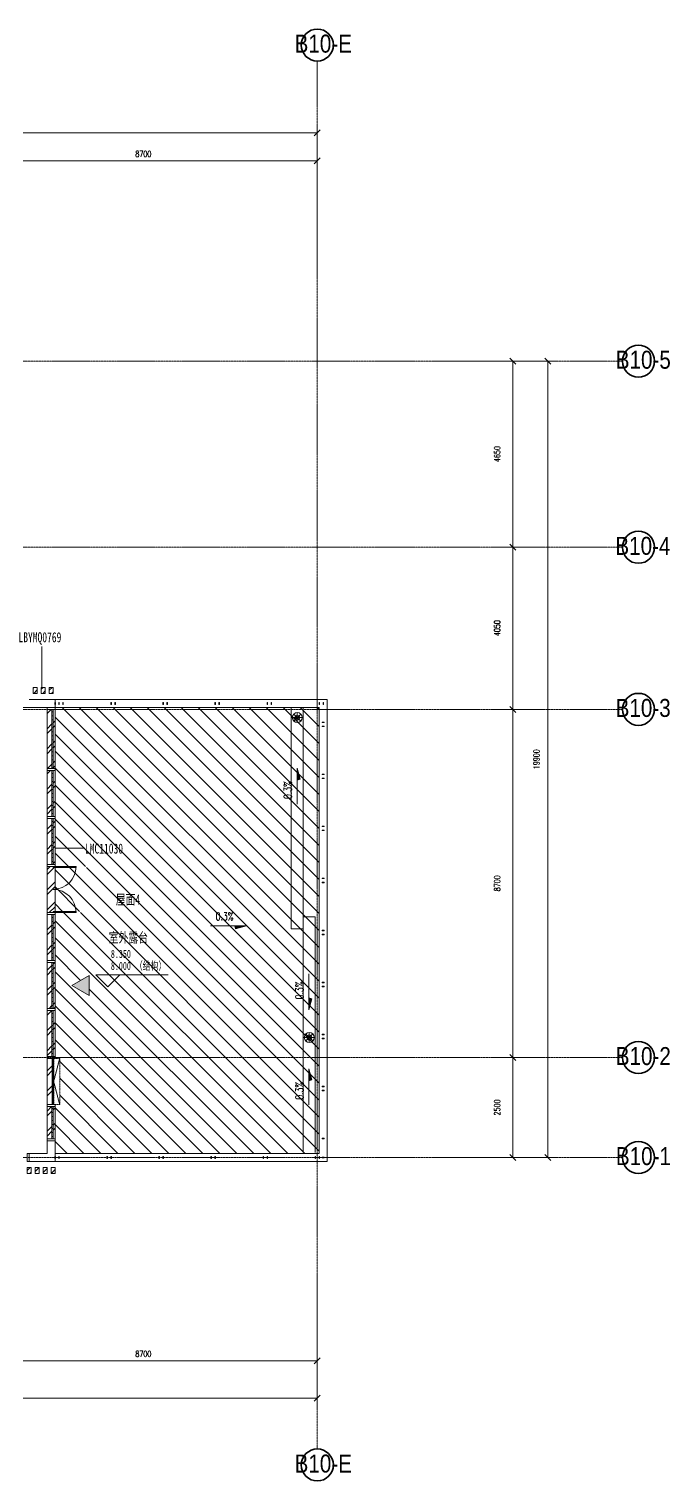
# Model space of a CAD drawing. Header units: millimetres. Extents: x 168964 to 234689, y -27981 to 8299.
# Drawn here: x 218681 to 234689, y -27981 to 8299 of the extents above; entities that cross this region are included whole.
import ezdxf

# ---------------------------------------------------------------- set-up
doc = ezdxf.new("R2010")
doc.units = ezdxf.units.MM
doc.linetypes.add('TJ Dash', pattern=[1.6, 1, -0.6])
doc.linetypes.add('轴网线', pattern=[22.24, 12.7, -3.18, 3.18, -3.18])
for name, color, linetype, lineweight in [('A-____-____-DIMS', 7, 'Continuous', 5), ('A-____-____-DIMS-100', 7, 'Continuous', 5), ('A-____-NOTE-TEXT', 7, 'Continuous', 5), ('A-DETL-____-OTLN', 7, 'Continuous', 5), ('A-DETL-GENF-OTLN', 7, 'Continuous', 5), ('A-FLOR-HRAL-OTLN', 7, 'Continuous', 5), ('A-GENM-____-OTLN', 7, 'Continuous', 5), ('A-GLAZ-CURT-MCUT', 7, 'Continuous', 5), ('A-GLAZ-CURT-OTLN', 7, 'Continuous', 5), ('A-GLAZ-CWMG-MCUT', 7, 'Continuous', 13), ('A-GLAZ-CWMG-OTLN', 7, 'Continuous', 5), ('A-WALL-____-IDEN', 7, 'Continuous', 5), ('A-WALL-____-MCUT', 7, 'Continuous', 13), ('A-WALL-____-OTLN', 7, 'Continuous', 13), ('G-____-____-DIMS', 7, 'Continuous', 5), ('G-____-____-TEXT', 7, 'Continuous', 5), ('Q-SPCQ-____-OTLN', 7, 'Continuous', 5), ('S-GRID-____-IDEN', 7, 'Continuous', 5), ('S-GRID-____-OTLN', 7, 'Continuous', 5)]:
    doc.layers.add(name, color=color, linetype=linetype, lineweight=lineweight)
for name, color, linetype, lineweight, true_color in [('A-DOOR-____-OTLN', 5, 'Continuous', 13, 0x0000ff), ('A-FLOR-____-OTLN', 7, 'Continuous', 13, 0x007f00), ('A-FLOR-____-PATT', 7, 'Continuous', 13, 0x007f00), ('A-GLAZ-____-OTLN', 7, 'Continuous', 13, 0x00007f)]:
    doc.layers.add(name, color=color, linetype=linetype, lineweight=lineweight, true_color=true_color)
doc.styles.add('RomanD', font='romand__.ttf', dxfattribs={"width": 0.7, "height": 150})
doc.styles.add('RomanD_2', font='romand__.ttf', dxfattribs={"width": 0.7, "height": 200})
doc.styles.add('TJ_FangSong_Narrow_3', font='', dxfattribs={"height": 450})
doc.styles.add('仿宋_2', font='', dxfattribs={"width": 0.7, "height": 250})
doc.styles.add('仿宋_4', font='', dxfattribs={"width": 0.7, "height": 200})
doc.styles.get('TJ_FangSong_Narrow_3').set_extended_font_data('TJ_FangSong_Narrow')
doc.styles.get('仿宋_2').set_extended_font_data('FangSong')
doc.styles.get('仿宋_4').set_extended_font_data('FangSong')
doc.dimstyles.new('对角线_-_1_5mm_RomanD_1_20', dxfattribs={"dimscale": 304.8, "dimtxt": 150.53621, "dimasz": 0.492126, "dimexe": 0.656168, "dimexo": 0.0625, "dimgap": 0.164042, "dimtad": 1, "dimdec": 0, "dimzin": 0, "dimdsep": 46, "dimtxsty": 'RomanD', "dimblk1": 'OBLIQUE', "dimblk2": 'OBLIQUE', "dimsah": 1, "dimcen": 0.09, "dimazin": 0, "dimtfac": 1, "dimtdec": 4, "dimtix": 1, "dimtmove": 2, "dimatfit": 3, "dimfxl": 1.64042, "dimfxlon": 1, "dimtvp": 1, "dimtolj": 1, "dimtzin": 0, "dimarcsym": 2})
doc.dimstyles.new('对角线_-_1_5mm_RomanD_1_20_1', dxfattribs={"dimscale": 304.8, "dimtxt": 150.53621, "dimasz": 0.492126, "dimexe": 0.656168, "dimexo": 0.0625, "dimgap": 0.164042, "dimtad": 1, "dimdec": 0, "dimzin": 0, "dimdsep": 46, "dimtxsty": 'RomanD', "dimblk1": 'OBLIQUE', "dimblk2": 'OBLIQUE', "dimsah": 1, "dimcen": 0.09, "dimazin": 0, "dimtfac": 1, "dimtdec": 4, "dimtix": 1, "dimtmove": 0, "dimatfit": 3, "dimfxl": 1.64042, "dimfxlon": 1, "dimtvp": 1, "dimtolj": 1, "dimtzin": 0, "dimarcsym": 2})
pattern_1 = [(45, (0, 0), (-251.4472, 251.4472), []), (45, (0, 381), (-251.4472, 251.4472), [])]

# ---------------------------------------------------------------- blocks, each defined once
blk = doc.blocks.new('矩形竖梃 - 100_100mm 木色铝方通-2754005-ELV_3F')
at = {"layer": 'A-GLAZ-CWMG-OTLN', "true_color": 0x515151}
h = blk.add_hatch(dxfattribs=at)
h.set_pattern_fill('FP_21', color=251, style=0, pattern_type=2)
h.set_pattern_definition([(135, (184800.01, 20300), (-70.71068, -70.71068), [])])
h.paths.add_polyline_path([(-50, 0), (-50, 150), (50, 150), (50, 0)], flags=0)
at = {"layer": 'A-GLAZ-CWMG-MCUT', "color": 251, "lineweight": 5, "true_color": 0x515151}
for p, q in [((-50, 150), (50, 150)), ((-50, 0), (-50, 150)), ((50, 0), (-50, 0)), ((50, 150), (50, 0))]:
    blk.add_line(p, q, dxfattribs=at)
blk = doc.blocks.new('矩形竖梃 - 100_100mm 木色铝方通-V18-ELV_3F')
at = {"layer": 'A-GLAZ-CWMG-OTLN', "true_color": 0x515151}
h = blk.add_hatch(dxfattribs=at)
h.set_pattern_fill('FP_22', color=251, style=0, pattern_type=2)
h.set_pattern_definition([(135, (184600.01, 20300), (-70.71068, -70.71068), [])])
h.paths.add_polyline_path([(-50, 0), (-50, 150), (50, 150), (50, 0)], flags=0)
at = {"layer": 'A-GLAZ-CWMG-MCUT', "color": 251, "lineweight": 5, "true_color": 0x515151}
for p, q in [((-50, 150), (50, 150)), ((-50, 0), (-50, 150)), ((50, 0), (-50, 0)), ((50, 150), (50, 0))]:
    blk.add_line(p, q, dxfattribs=at)
blk = doc.blocks.new('矩形竖梃 - 100_100mm 木色铝方通-V19-ELV_3F')
at = {"layer": 'A-GLAZ-CWMG-OTLN', "true_color": 0x515151}
h = blk.add_hatch(dxfattribs=at)
h.set_pattern_fill('FP_23', color=251, style=0, pattern_type=2)
h.set_pattern_definition([(135, (184400.01, 20300), (-70.71068, -70.71068), [])])
h.paths.add_polyline_path([(-50, 0), (-50, 150), (50, 150), (50, 0)], flags=0)
at = {"layer": 'A-GLAZ-CWMG-MCUT', "color": 251, "lineweight": 5, "true_color": 0x515151}
for p, q in [((-50, 150), (50, 150)), ((-50, 0), (-50, 150)), ((50, 0), (-50, 0)), ((50, 150), (50, 0))]:
    blk.add_line(p, q, dxfattribs=at)
blk = doc.blocks.new('矩形竖梃 - 100_100mm 木色铝方通-V20-ELV_3F')
at = {"layer": 'A-GLAZ-CWMG-OTLN', "true_color": 0x515151}
h = blk.add_hatch(dxfattribs=at)
h.set_pattern_fill('FP_24', color=251, style=0, pattern_type=2)
h.set_pattern_definition([(135, (184200.01, 20300), (-70.71068, -70.71068), [])])
h.paths.add_polyline_path([(-50, 0), (-50, 150), (50, 150), (50, 0)], flags=0)
at = {"layer": 'A-GLAZ-CWMG-MCUT', "color": 251, "lineweight": 5, "true_color": 0x515151}
for p, q in [((-50, 150), (50, 150)), ((-50, 0), (-50, 150)), ((50, 0), (-50, 0)), ((50, 150), (50, 0))]:
    blk.add_line(p, q, dxfattribs=at)
blk = doc.blocks.new('矩形竖梃 - 100_100mm 木色铝方通-1971209-ELV_3F')
at = {"layer": 'A-GLAZ-CWMG-OTLN', "true_color": 0x515151}
h = blk.add_hatch(dxfattribs=at)
h.set_pattern_fill('FP_120', color=251, style=0, pattern_type=2)
h.set_pattern_definition([(315, (-184350.01, -8150.02), (70.71068, 70.71068), [])])
h.paths.add_polyline_path([(50, 150), (50, 0), (-50, 0), (-50, 150)], flags=0)
at = {"layer": 'A-GLAZ-CWMG-MCUT', "color": 251, "lineweight": 5, "true_color": 0x515151}
for p, q in [((-50, 150), (50, 150)), ((-50, 0), (-50, 150)), ((50, 0), (-50, 0)), ((50, 150), (50, 0))]:
    blk.add_line(p, q, dxfattribs=at)
blk = doc.blocks.new('矩形竖梃 - 100_100mm 木色铝方通-V116-ELV_3F')
at = {"layer": 'A-GLAZ-CWMG-OTLN', "true_color": 0x515151}
h = blk.add_hatch(dxfattribs=at)
h.set_pattern_fill('FP_121', color=251, style=0, pattern_type=2)
h.set_pattern_definition([(315, (-184550.01, -8150.02), (70.71068, 70.71068), [])])
h.paths.add_polyline_path([(50, 150), (50, 0), (-50, 0), (-50, 150)], flags=0)
at = {"layer": 'A-GLAZ-CWMG-MCUT', "color": 251, "lineweight": 5, "true_color": 0x515151}
for p, q in [((-50, 150), (50, 150)), ((-50, 0), (-50, 150)), ((50, 0), (-50, 0)), ((50, 150), (50, 0))]:
    blk.add_line(p, q, dxfattribs=at)
blk = doc.blocks.new('矩形竖梃 - 100_100mm 木色铝方通-V117-ELV_3F')
at = {"layer": 'A-GLAZ-CWMG-OTLN', "true_color": 0x515151}
h = blk.add_hatch(dxfattribs=at)
h.set_pattern_fill('FP_122', color=251, style=0, pattern_type=2)
h.set_pattern_definition([(315, (-184750.01, -8150.02), (70.71068, 70.71068), [])])
h.paths.add_polyline_path([(50, 150), (50, 0), (-50, 0), (-50, 150)], flags=0)
at = {"layer": 'A-GLAZ-CWMG-MCUT', "color": 251, "lineweight": 5, "true_color": 0x515151}
for p, q in [((-50, 150), (50, 150)), ((-50, 0), (-50, 150)), ((50, 0), (-50, 0)), ((50, 150), (50, 0))]:
    blk.add_line(p, q, dxfattribs=at)
blk = doc.blocks.new('系统嵌板 - TJ玻璃_30-2018007-ELV_3F')
at = {"layer": 'A-GLAZ-CURT-OTLN', "true_color": 0x515151}
h = blk.add_hatch(dxfattribs=at)
h.set_pattern_fill('FP_128', color=251, style=0, pattern_type=2)
h.set_pattern_definition([(90, (-9437.5, -184850.01), (-100, 6e-15), [])])
h.paths.add_polyline_path([(737, -50), (-737, -50), (-737, -80), (737, -80)], flags=0)
at = {"layer": 'A-GLAZ-CURT-MCUT', "color": 251, "true_color": 0x515151}
for p, q in [((737, -50), (-737, -50)), ((-737, -50), (-737, -80)), ((-737, -80), (737, -80)), ((737, -80), (737, -50))]:
    blk.add_line(p, q, dxfattribs=at)
blk = doc.blocks.new('系统嵌板 - TJ玻璃_30-V128-ELV_3F')
at = {"layer": 'A-GLAZ-CURT-OTLN', "true_color": 0x515151}
h = blk.add_hatch(dxfattribs=at)
h.set_pattern_fill('FP_129', color=251, style=0, pattern_type=2)
h.set_pattern_definition([(90, (-10800, -184850.01), (-100, 6e-15), [])])
h.paths.add_polyline_path([(575, -50), (-575, -50), (-575, -80), (575, -80)], flags=0)
at = {"layer": 'A-GLAZ-CURT-MCUT', "color": 251, "true_color": 0x515151}
for p, q in [((575, -50), (-575, -50)), ((-575, -50), (-575, -80)), ((-575, -80), (575, -80)), ((575, -80), (575, -50))]:
    blk.add_line(p, q, dxfattribs=at)
blk = doc.blocks.new('系统嵌板 - TJ玻璃_30-V129-ELV_3F')
at = {"layer": 'A-GLAZ-CURT-OTLN', "true_color": 0x515151}
h = blk.add_hatch(dxfattribs=at)
h.set_pattern_fill('FP_130', color=251, style=0, pattern_type=2)
h.set_pattern_definition([(90, (-12000, -184850.01), (-100, 6e-15), [])])
h.paths.add_polyline_path([(575, -50), (-575, -50), (-575, -80), (575, -80)], flags=0)
at = {"layer": 'A-GLAZ-CURT-MCUT', "color": 251, "true_color": 0x515151}
for p, q in [((575, -50), (-575, -50)), ((-575, -50), (-575, -80)), ((-575, -80), (575, -80)), ((575, -80), (575, -50))]:
    blk.add_line(p, q, dxfattribs=at)
blk = doc.blocks.new('门嵌板_平开有框双扇 - 无横档-2126481-ELV_3F')
at = {"layer": 'A-DOOR-____-OTLN', "color": 251, "lineweight": 5, "true_color": 0x515151}
for p, q in [((-550, 525), (-575, 525)), ((-575, 525), (-575, -50)), ((-550, -50), (-550, 525)), ((550, -50), (550, 525)), ((550, 525), (575, 525)), ((575, 525), (575, -50)), ((-575, -50), (-550, -50)), ((575, -50), (550, -50))]:
    blk.add_line(p, q, dxfattribs=at)
for centre, start, end in [((-575, -50), 0, 89.9995), ((575, -50), 90.0005, 180)]:
    blk.add_arc(centre, 575, start, end, dxfattribs=at)
blk = doc.blocks.new('系统嵌板 - TJ玻璃_30-V130-ELV_3F')
at = {"layer": 'A-GLAZ-CURT-OTLN', "true_color": 0x515151}
h = blk.add_hatch(dxfattribs=at)
h.set_pattern_fill('FP_131', color=251, style=0, pattern_type=2)
h.set_pattern_definition([(90, (-14400, -184850.01), (-100, 6e-15), [])])
h.paths.add_polyline_path([(575, -50), (-575, -50), (-575, -80), (575, -80)], flags=0)
at = {"layer": 'A-GLAZ-CURT-MCUT', "color": 251, "true_color": 0x515151}
for p, q in [((575, -50), (-575, -50)), ((-575, -50), (-575, -80)), ((-575, -80), (575, -80)), ((575, -80), (575, -50))]:
    blk.add_line(p, q, dxfattribs=at)
blk = doc.blocks.new('系统嵌板 - TJ玻璃_30-V131-ELV_3F')
at = {"layer": 'A-GLAZ-CURT-OTLN', "true_color": 0x515151}
h = blk.add_hatch(dxfattribs=at)
h.set_pattern_fill('FP_132', color=251, style=0, pattern_type=2)
h.set_pattern_definition([(90, (-15600, -184850.01), (-100, 6e-15), [])])
h.paths.add_polyline_path([(575, -50), (-575, -50), (-575, -80), (575, -80)], flags=0)
at = {"layer": 'A-GLAZ-CURT-MCUT', "color": 251, "true_color": 0x515151}
for p, q in [((575, -50), (-575, -50)), ((-575, -50), (-575, -80)), ((-575, -80), (575, -80)), ((575, -80), (575, -50))]:
    blk.add_line(p, q, dxfattribs=at)
blk = doc.blocks.new('系统嵌板 - TJ玻璃_30-V132-ELV_3F')
at = {"layer": 'A-GLAZ-CURT-OTLN', "true_color": 0x515151}
h = blk.add_hatch(dxfattribs=at)
h.set_pattern_fill('FP_133', color=251, style=0, pattern_type=2)
h.set_pattern_definition([(90, (-16800, -184850.01), (-100, 6e-15), [])])
h.paths.add_polyline_path([(575, -50), (-575, -50), (-575, -80), (575, -80)], flags=0)
at = {"layer": 'A-GLAZ-CURT-MCUT', "color": 251, "true_color": 0x515151}
for p, q in [((575, -50), (-575, -50)), ((-575, -50), (-575, -80)), ((-575, -80), (575, -80)), ((575, -80), (575, -50))]:
    blk.add_line(p, q, dxfattribs=at)
blk = doc.blocks.new('系统嵌板 - TJ玻璃_30-2655976-ELV_3F')
at = {"layer": 'A-GLAZ-CURT-OTLN', "true_color": 0x515151}
h = blk.add_hatch(dxfattribs=at)
h.set_pattern_fill('FP_134', color=251, style=0, pattern_type=2)
h.set_pattern_definition([(90, (-19027.5, -184850.01), (-100, 6e-15), [])])
h.paths.add_polyline_path([(402, -50), (-402, -50), (-402, -80), (402, -80)], flags=0)
at = {"layer": 'A-GLAZ-CURT-MCUT', "color": 251, "true_color": 0x515151}
for p, q in [((402, -50), (-402, -50)), ((-402, -50), (-402, -80)), ((-402, -80), (402, -80)), ((402, -80), (402, -50))]:
    blk.add_line(p, q, dxfattribs=at)
blk = doc.blocks.new('矩形竖梃 - 50_200mm 长方形-2018004-ELV_3F')
at = {"layer": 'A-GLAZ-CWMG-OTLN', "true_color": 0x8b8b8b}
h = blk.add_hatch(dxfattribs=at)
h.set_pattern_fill('FP_127', color=252, style=0, pattern_type=2)
h.set_pattern_definition(pattern_1)
h.paths.add_polyline_path([(184770, -10175), (184770, -8700), (184650, -8700), (184650, -10175)], flags=0)
h.paths.add_polyline_path([(184850, -10175), (184850, -8700), (184800, -8700), (184800, -10175)], flags=0)
at = {"layer": 'A-GLAZ-CWMG-OTLN', "color": 251, "true_color": 0x515151}
for p, q in [((184650, -10175), (184650, -8700)), ((184850, -10175), (184850, -8700))]:
    blk.add_line(p, q, dxfattribs=at)
blk = doc.blocks.new('矩形竖梃 - 50_200mm 长方形-V133-ELV_3F')
at = {"layer": 'A-GLAZ-CWMG-OTLN', "true_color": 0x8b8b8b}
h = blk.add_hatch(dxfattribs=at)
h.set_pattern_fill('FP_127', color=252, style=0, pattern_type=2)
h.set_pattern_definition(pattern_1)
h.paths.add_polyline_path([(184770, -11375), (184770, -10225), (184650, -10225), (184650, -11375)], flags=0)
h.paths.add_polyline_path([(184850, -11375), (184850, -10225), (184800, -10225), (184800, -11375)], flags=0)
at = {"layer": 'A-GLAZ-CWMG-OTLN', "color": 251, "true_color": 0x515151}
for p, q in [((184650, -11375), (184650, -10225)), ((184850, -11375), (184850, -10225))]:
    blk.add_line(p, q, dxfattribs=at)
blk = doc.blocks.new('矩形竖梃 - 50_200mm 长方形-V134-ELV_3F')
at = {"layer": 'A-GLAZ-CWMG-OTLN', "true_color": 0x8b8b8b}
h = blk.add_hatch(dxfattribs=at)
h.set_pattern_fill('FP_127', color=252, style=0, pattern_type=2)
h.set_pattern_definition(pattern_1)
h.paths.add_polyline_path([(184650, -12575), (184770, -12575), (184770, -11425), (184650, -11425)], flags=0)
h.paths.add_polyline_path([(184850, -12575), (184850, -11425), (184800, -11425), (184800, -12575)], flags=0)
at = {"layer": 'A-GLAZ-CWMG-OTLN', "color": 251, "true_color": 0x515151}
for p, q in [((184650, -12575), (184650, -11425)), ((184850, -12575), (184850, -11425))]:
    blk.add_line(p, q, dxfattribs=at)
blk = doc.blocks.new('矩形竖梃 - 50_200mm 长方形-V135-ELV_3F')
at = {"layer": 'A-GLAZ-CWMG-OTLN', "true_color": 0x8b8b8b}
h = blk.add_hatch(dxfattribs=at)
h.set_pattern_fill('FP_127', color=252, style=0, pattern_type=2)
h.set_pattern_definition(pattern_1)
h.paths.add_polyline_path([(184800, -13775), (184800, -13750), (184850, -13750), (184850, -12650), (184800, -12650), (184800, -12625), (184650, -12625), (184650, -13775)], flags=0)
at = {"layer": 'A-GLAZ-CWMG-OTLN', "color": 251, "true_color": 0x515151}
for p, q in [((184650, -13775), (184650, -12625)), ((184850, -13750), (184850, -12650))]:
    blk.add_line(p, q, dxfattribs=at)
blk = doc.blocks.new('矩形竖梃 - 50_200mm 长方形-V136-ELV_3F')
at = {"layer": 'A-GLAZ-CWMG-OTLN', "true_color": 0x8b8b8b}
h = blk.add_hatch(dxfattribs=at)
h.set_pattern_fill('FP_135', color=252, style=0, pattern_type=2)
h.set_pattern_definition(pattern_1)
h.paths.add_polyline_path([(184850, -14975), (184850, -13825), (184800, -13825), (184800, -14975)], flags=0)
h.paths.add_polyline_path([(184770, -14975), (184770, -13825), (184650, -13825), (184650, -14975)], flags=0)
at = {"layer": 'A-GLAZ-CWMG-OTLN', "color": 251, "true_color": 0x515151}
for p, q in [((184650, -14975), (184650, -13825)), ((184850, -14975), (184850, -13825))]:
    blk.add_line(p, q, dxfattribs=at)
blk = doc.blocks.new('矩形竖梃 - 50_200mm 长方形-V137-ELV_3F')
at = {"layer": 'A-GLAZ-CWMG-OTLN', "true_color": 0x8b8b8b}
h = blk.add_hatch(dxfattribs=at)
h.set_pattern_fill('FP_127', color=252, style=0, pattern_type=2)
h.set_pattern_definition(pattern_1)
h.paths.add_polyline_path([(184770, -16175), (184770, -15025), (184650, -15025), (184650, -16175)], flags=0)
h.paths.add_polyline_path([(184850, -16175), (184850, -15025), (184800, -15025), (184800, -16175)], flags=0)
at = {"layer": 'A-GLAZ-CWMG-OTLN', "color": 251, "true_color": 0x515151}
for p, q in [((184650, -16175), (184650, -15025)), ((184850, -16175), (184850, -15025))]:
    blk.add_line(p, q, dxfattribs=at)
blk = doc.blocks.new('矩形竖梃 - 50_200mm 长方形-V138-ELV_3F')
at = {"layer": 'A-GLAZ-CWMG-OTLN', "true_color": 0x8b8b8b}
h = blk.add_hatch(dxfattribs=at)
h.set_pattern_fill('FP_127', color=252, style=0, pattern_type=2)
h.set_pattern_definition(pattern_1)
h.paths.add_polyline_path([(184650, -17375), (184770, -17375), (184770, -16225), (184650, -16225)], flags=0)
h.paths.add_polyline_path([(184850, -17375), (184850, -16225), (184800, -16225), (184800, -17375)], flags=0)
at = {"layer": 'A-GLAZ-CWMG-OTLN', "color": 251, "true_color": 0x515151}
for p, q in [((184650, -17375), (184650, -16225)), ((184850, -17375), (184850, -16225))]:
    blk.add_line(p, q, dxfattribs=at)
blk = doc.blocks.new('矩形竖梃 - 50_200mm 长方形-2655974-ELV_3F')
at = {"layer": 'A-GLAZ-CWMG-OTLN', "true_color": 0x8b8b8b}
h = blk.add_hatch(dxfattribs=at)
h.set_pattern_fill('FP_127', color=252, style=0, pattern_type=2)
h.set_pattern_definition(pattern_1)
h.paths.add_polyline_path([(184650, -19430), (184770, -19430), (184770, -18625), (184650, -18625)], flags=0)
h.paths.add_polyline_path([(184850, -19430), (184850, -18625), (184800, -18625), (184800, -19430)], flags=0)
at = {"layer": 'A-GLAZ-CWMG-OTLN', "color": 251, "true_color": 0x515151}
for p, q in [((184650, -19430), (184650, -18625)), ((184850, -19430), (184850, -18625))]:
    blk.add_line(p, q, dxfattribs=at)
blk = doc.blocks.new('矩形竖梃 - 50_200mm 长方形-V139-ELV_3F')
at = {"layer": 'A-GLAZ-CWMG-MCUT', "color": 251, "lineweight": 5, "true_color": 0x515151}
for p, q in [((0, 200), (-50, 200)), ((-50, 200), (-50, 0)), ((-50, 0), (0, 0)), ((0, 0), (0, 200))]:
    blk.add_line(p, q, dxfattribs=at)
blk = doc.blocks.new('栏杆扶手 - 50 x 12mm-V141-ELV_3F')
at = {"layer": 'A-FLOR-HRAL-OTLN', "color": 251, "true_color": 0x515151}
for p, q in [((-25, -6), (-25, 6)), ((-25, 6), (25, 6)), ((25, 6), (25, -6)), ((-25, -6), (25, -6))]:
    blk.add_line(p, q, dxfattribs=at)
blk = doc.blocks.new('栏杆扶手 - 栏杆扶手-1310763-ELV_3F')
for p, rotation in [((184852, -8550), 90), ((184950, -8550), 90), ((185050, -8550), 90), ((186250, -8550), 90), ((186350, -8550), 90), ((187550, -8550), 90), ((187650, -8550), 90), ((188850, -8550), 90), ((188950, -8550), 90), ((190150, -8550), 90), ((190250, -8550), 90), ((191450, -8550), 90), ((191550, -8550), 90), ((184852, -19900), 269.9999999999998), ((184950, -19900), 269.9999999999998), ((186150, -19900), 269.9999999999998), ((186250, -19900), 269.9999999999998), ((187450, -19900), 269.9999999999998), ((187550, -19900), 269.9999999999998), ((188750, -19900), 269.9999999999998), ((188850, -19900), 269.9999999999998), ((190050, -19900), 269.9999999999998), ((190150, -19900), 269.9999999999998), ((191350, -19900), 269.9999999999998), ((191450, -19900), 269.9999999999998)]:
    blk.add_blockref('栏杆扶手 - 50 x 12mm-V141-ELV_3F', p, dxfattribs=dict(rotation=rotation))
for p in [(191550, -9025), (191550, -9125), (191550, -10325), (191550, -10425), (191550, -11625), (191550, -11725), (191550, -12925), (191550, -13025), (191550, -14225), (191550, -14325), (191550, -15525), (191550, -15625), (191550, -16825), (191550, -16925), (191550, -18125), (191550, -18225), (191550, -19425), (191550, -19900)]:
    blk.add_blockref('栏杆扶手 - 50 x 12mm-V141-ELV_3F', p)
blk = doc.blocks.new('矩形竖梃 - 50_200mm 长方形-2182457-ELV_3F')
at = {"layer": 'A-GLAZ-CWMG-MCUT', "color": 251, "lineweight": 5, "true_color": 0x515151}
for p, q in [((0, 200), (-50, 200)), ((-50, 200), (-50, 0)), ((-50, 0), (0, 0)), ((0, 0), (0, 200))]:
    blk.add_line(p, q, dxfattribs=at)
blk = doc.blocks.new('雨水斗 2d - 地漏 R100-669040-ELV_3F')
at = {"layer": 'Q-SPCQ-____-OTLN', "color": 251, "true_color": 0x515151}
for p, q in [((-125, 0), (-60, 0)), ((-42, 42), (-88, 88)), ((125, 0), (-60, 0)), ((88, 88), (-42, -42)), ((-42, 42), (88, -88)), ((0, 60), (0, 125)), ((0, 60), (0, -125)), ((-88, -88), (-42, -42))]:
    blk.add_line(p, q, dxfattribs=at)
for radius in [125, 60]:
    blk.add_circle((0, 0), radius, dxfattribs=at)
blk = doc.blocks.new('窗嵌板_50-70系列上悬铝窗-zx - 50 系列-2680890-ELV_3F')
at = {"layer": 'A-GLAZ-____-OTLN', "color": 251, "linetype": 'TJ Dash', "lineweight": 5, "true_color": 0x515151}
for p, q in [((575, 115), (-575, 115)), ((-575, 115), (-575, -35)), ((-575, 115), (0, -35)), ((0, -35), (575, 115)), ((575, -35), (575, 115)), ((-575, -35), (575, -35))]:
    blk.add_line(p, q, dxfattribs=at)
at = {"layer": 'A-GLAZ-____-OTLN', "color": 251, "lineweight": 5, "true_color": 0x515151}
for p, q in [((-575, -72), (-575, -47)), ((-575, -47), (575, -47)), ((575, -72), (-575, -72)), ((575, -47), (575, -72))]:
    blk.add_line(p, q, dxfattribs=at)
blk = doc.blocks.new('矩形竖梃 - 50_200mm 长方形-1368803-ELV_3F')
at = {"layer": 'A-GLAZ-CWMG-MCUT', "color": 251, "lineweight": 5, "true_color": 0x515151}
for p, q in [((-50, 200), (0, 200)), ((-50, 0), (-50, 200)), ((0, 0), (-50, 0)), ((0, 200), (0, 0))]:
    blk.add_line(p, q, dxfattribs=at)
blk = doc.blocks.new('矩形竖梃 - 50_200mm 长方形-V187-ELV_3F')
at = {"layer": 'A-GLAZ-CWMG-OTLN', "true_color": 0x8b8b8b}
h = blk.add_hatch(dxfattribs=at)
h.set_pattern_fill('FP_127', color=252, style=0, pattern_type=2)
h.set_pattern_definition(pattern_1)
h.paths.add_polyline_path([(184778, -18575), (184778, -17425), (184650, -17425), (184650, -18575)], flags=0)
h.paths.add_polyline_path([(184815, -18575), (184815, -17425), (184803, -17425), (184803, -18575)], flags=0)
at = {"layer": 'A-GLAZ-CWMG-OTLN', "color": 251, "true_color": 0x515151}
blk.add_line((184650, -18575), (184650, -17425), dxfattribs=at)
blk = doc.blocks.new('矩形竖梃 - 50_200mm 长方形-V188-ELV_3F')
at = {"layer": 'A-GLAZ-CWMG-MCUT', "color": 251, "lineweight": 5, "true_color": 0x515151}
for p, q in [((-25, 200), (25, 200)), ((-25, 0), (-25, 200)), ((25, 0), (-25, 0)), ((25, 200), (25, 0))]:
    blk.add_line(p, q, dxfattribs=at)
blk = doc.blocks.new('矩形竖梃 - 50_200mm 长方形-1366905-ELV_3F')
at = {"layer": 'A-GLAZ-CWMG-MCUT', "color": 251, "lineweight": 5, "true_color": 0x515151}
for p, q in [((-25, 200), (25, 200)), ((-25, 0), (-25, 200)), ((25, 0), (-25, 0)), ((25, 200), (25, 50))]:
    blk.add_line(p, q, dxfattribs=at)
blk = doc.blocks.new('矩形竖梃 - 50_200mm 长方形-V145-ELV_3F')
at = {"layer": 'A-GLAZ-CWMG-MCUT', "color": 251, "lineweight": 5, "true_color": 0x515151}
for p, q in [((-25, 200), (25, 200)), ((-25, 50), (-25, 200)), ((25, 0), (-25, 0)), ((25, 200), (25, 0))]:
    blk.add_line(p, q, dxfattribs=at)
blk = doc.blocks.new('矩形竖梃 - 50_200mm 长方形-1366838-ELV_3F')
at = {"layer": 'A-GLAZ-CWMG-MCUT', "color": 251, "lineweight": 5, "true_color": 0x515151}
for p, q in [((-25, 200), (25, 200)), ((-25, 0), (-25, 200)), ((25, 0), (-25, 0)), ((25, 200), (25, 72.5)), ((25, 47.5), (25, 35))]:
    blk.add_line(p, q, dxfattribs=at)
blk = doc.blocks.new('矩形竖梃 - 50_200mm 长方形-V144-ELV_3F')
at = {"layer": 'A-GLAZ-CWMG-MCUT', "color": 251, "lineweight": 5, "true_color": 0x515151}
for p, q in [((-25, 200), (25, 200)), ((-25, 72.5), (-25, 200)), ((-25, 35), (-25, 47.5)), ((25, 0), (-25, 0)), ((25, 200), (25, 0))]:
    blk.add_line(p, q, dxfattribs=at)
blk = doc.blocks.new('标记_消防救援窗_平立面联动 - 标记_消防救援窗_平立面联动-V217-ELV_3F')
at = {"layer": 'A-GENM-____-OTLN', "true_color": 0xff8888}
blk.add_hatch(color=11, dxfattribs=at).paths.add_polyline_path([(-250, -933), (250, -933), (0, -500)], flags=0)
at = {"layer": 'A-DETL-GENF-OTLN', "color": 251, "true_color": 0x515151}
for p, q in [((0, -500), (-250, -933)), ((250, -933), (0, -500)), ((-250, -933), (250, -933))]:
    blk.add_line(p, q, dxfattribs=at)
blk = doc.blocks.new('DIMBLOCK1-ELV_3F')
at = {"layer": 'A-____-____-DIMS-100', "color": 250, "true_color": 0x444444, "transparency": 16777216}
for p, q in [((195786, -17400), (196486, -17400)), ((196286, -17400), (195786, -17400)), ((196286, -19900), (196286, -17400)), ((195786, -19900), (196486, -19900)), ((196286, -19900), (195786, -19900))]:
    blk.add_line(p, q, dxfattribs=at)
at = {"layer": 'A-____-____-DIMS-100', "color": 250, "lineweight": 35, "true_color": 0x444444, "transparency": 16777216}
for p, q in [((196286, -17400), (196211, -17325)), ((196286, -17400), (196361, -17475)), ((196286, -19900), (196211, -19825)), ((196286, -19900), (196361, -19975))]:
    blk.add_line(p, q, dxfattribs=at)
at = {"layer": 'A-____-____-DIMS-100', "color": 0, "transparency": 16777216, "insert": (195817, -18847), "char_height": 150, "width": 472.45, "attachment_point": 1, "rotation": 90, "line_spacing_factor": 1.146391, "style": 'RomanD'}
blk.add_mtext('2500', dxfattribs=at)
blk = doc.blocks.new('_Oblique')
at = {"color": 0, "linetype": 'ByBlock', "lineweight": -2}
blk.add_line((-0.5, -0.5), (0.5, 0.5), dxfattribs=at)
blk = doc.blocks.new('DIMBLOCK2-ELV_3F')
at = {"layer": 'A-____-____-DIMS-100', "color": 250, "true_color": 0x444444, "transparency": 16777216}
for p, q in [((195786, -8700), (196486, -8700)), ((196286, -8700), (195786, -8700)), ((196286, -17400), (196286, -8700)), ((195786, -17400), (196486, -17400)), ((196286, -17400), (195786, -17400))]:
    blk.add_line(p, q, dxfattribs=at)
at = {"layer": 'A-____-____-DIMS-100', "color": 250, "lineweight": 35, "true_color": 0x444444, "transparency": 16777216}
for p, q in [((196286, -8700), (196211, -8625)), ((196286, -8700), (196361, -8775)), ((196286, -17400), (196211, -17325)), ((196286, -17400), (196361, -17475))]:
    blk.add_line(p, q, dxfattribs=at)
at = {"layer": 'A-____-____-DIMS-100', "color": 0, "transparency": 16777216, "insert": (195817, -13247), "char_height": 150, "width": 472.45, "attachment_point": 1, "rotation": 90, "line_spacing_factor": 1.146391, "style": 'RomanD'}
blk.add_mtext('8700', dxfattribs=at)
blk = doc.blocks.new('DIMBLOCK3-ELV_3F')
at = {"layer": 'A-____-____-DIMS-100', "color": 250, "true_color": 0x444444, "transparency": 16777216}
for p, q in [((195786, -4650), (196486, -4650)), ((196286, -4650), (195786, -4650)), ((196286, -8700), (196286, -4650)), ((195786, -8700), (196486, -8700)), ((196286, -8700), (195786, -8700))]:
    blk.add_line(p, q, dxfattribs=at)
at = {"layer": 'A-____-____-DIMS-100', "color": 250, "lineweight": 35, "true_color": 0x444444, "transparency": 16777216}
for p, q in [((196286, -4650), (196211, -4575)), ((196286, -4650), (196361, -4725)), ((196286, -8700), (196211, -8625)), ((196286, -8700), (196361, -8775))]:
    blk.add_line(p, q, dxfattribs=at)
at = {"layer": 'A-____-____-DIMS-100', "color": 0, "transparency": 16777216, "insert": (195817, -6872), "char_height": 150, "width": 472.45, "attachment_point": 1, "rotation": 90, "line_spacing_factor": 1.146391, "style": 'RomanD'}
blk.add_mtext('4050', dxfattribs=at)
blk = doc.blocks.new('DIMBLOCK4-ELV_3F')
at = {"layer": 'A-____-____-DIMS-100', "color": 250, "lineweight": 35, "true_color": 0x444444, "transparency": 16777216}
for p, q in [((196286, 0), (196211, 75)), ((196286, 0), (196361, -75)), ((196286, -4650), (196211, -4575)), ((196286, -4650), (196361, -4725))]:
    blk.add_line(p, q, dxfattribs=at)
at = {"layer": 'A-____-____-DIMS-100', "color": 250, "true_color": 0x444444, "transparency": 16777216}
for p, q in [((195786, 0), (196486, 0)), ((196286, 0), (195786, 0)), ((196286, -4650), (196286, 0)), ((195786, -4650), (196486, -4650)), ((196286, -4650), (195786, -4650))]:
    blk.add_line(p, q, dxfattribs=at)
at = {"layer": 'A-____-____-DIMS-100', "color": 0, "transparency": 16777216, "insert": (195817, -2522), "char_height": 150, "width": 472.45, "attachment_point": 1, "rotation": 90, "line_spacing_factor": 1.146391, "style": 'RomanD'}
blk.add_mtext('4650', dxfattribs=at)
blk = doc.blocks.new('DIMBLOCK9-ELV_3F')
at = {"layer": 'A-____-____-DIMS-100', "color": 250, "lineweight": 35, "true_color": 0x444444, "transparency": 16777216}
for p, q in [((197159, 0), (197084, 75)), ((197159, 0), (197234, -75)), ((197159, -19900), (197084, -19825)), ((197159, -19900), (197234, -19975))]:
    blk.add_line(p, q, dxfattribs=at)
at = {"layer": 'A-____-____-DIMS-100', "color": 250, "true_color": 0x444444, "transparency": 16777216}
for p, q in [((194300, 0), (197359, 0)), ((197159, 0), (194300, 0)), ((197159, -19900), (197159, 0)), ((194300, -19900), (197359, -19900)), ((197159, -19900), (194300, -19900))]:
    blk.add_line(p, q, dxfattribs=at)
at = {"layer": 'A-____-____-DIMS-100', "color": 0, "transparency": 16777216, "insert": (196798, -10196), "char_height": 150, "width": 590.57, "attachment_point": 1, "rotation": 90, "line_spacing_factor": 1.146391, "style": 'RomanD'}
blk.add_mtext('19900', dxfattribs=at)
blk = doc.blocks.new('DIMBLOCK11-ELV_3F')
at = {"layer": 'A-____-____-DIMS-100', "color": 250, "true_color": 0x444444, "transparency": 16777216}
for p, q in [((156600, 6204), (156600, 5504)), ((156600, 5704), (156600, 6204)), ((191400, 2583), (191400, 5904)), ((156600, 5704), (191400, 5704)), ((191400, 5704), (191400, 2583))]:
    blk.add_line(p, q, dxfattribs=at)
at = {"layer": 'A-____-____-DIMS-100', "color": 250, "lineweight": 35, "true_color": 0x444444, "transparency": 16777216}
for p, q in [((156600, 5704), (156525, 5629)), ((156600, 5704), (156675, 5779)), ((191400, 5704), (191325, 5629)), ((191400, 5704), (191475, 5779))]:
    blk.add_line(p, q, dxfattribs=at)
at = {"layer": 'A-____-____-DIMS-100', "color": 0, "transparency": 16777216, "insert": (173754, 5953), "char_height": 150, "width": 590.57, "attachment_point": 1, "line_spacing_factor": 1.146391, "style": 'RomanD'}
blk.add_mtext('34800', dxfattribs=at)
blk = doc.blocks.new('DIMBLOCK15-ELV_3F')
at = {"layer": 'A-____-____-DIMS-100', "color": 250, "true_color": 0x444444, "transparency": 16777216}
for p, q in [((182700, -24480), (182700, -25180)), ((182700, -24980), (182700, -24480)), ((191400, -24480), (191400, -25180)), ((191400, -24980), (191400, -24480)), ((182700, -24980), (191400, -24980))]:
    blk.add_line(p, q, dxfattribs=at)
at = {"layer": 'A-____-____-DIMS-100', "color": 250, "lineweight": 35, "true_color": 0x444444, "transparency": 16777216}
for p, q in [((182700, -24980), (182625, -25055)), ((182700, -24980), (182775, -24905)), ((191400, -24980), (191325, -25055)), ((191400, -24980), (191475, -24905))]:
    blk.add_line(p, q, dxfattribs=at)
at = {"layer": 'A-____-____-DIMS-100', "color": 0, "transparency": 16777216, "insert": (186853, -24731), "char_height": 150, "width": 472.45, "attachment_point": 1, "line_spacing_factor": 1.146391, "style": 'RomanD'}
blk.add_mtext('8700', dxfattribs=at)
blk = doc.blocks.new('DIMBLOCK16-ELV_3F')
at = {"layer": 'A-____-____-DIMS-100', "color": 250, "true_color": 0x444444, "transparency": 16777216}
for p, q in [((191400, -23050), (191400, -26109)), ((191400, -25909), (191400, -23050)), ((156600, -25409), (156600, -26109)), ((156600, -25909), (156600, -25409)), ((156600, -25909), (191400, -25909))]:
    blk.add_line(p, q, dxfattribs=at)
at = {"layer": 'A-____-____-DIMS-100', "color": 250, "lineweight": 35, "true_color": 0x444444, "transparency": 16777216}
for p, q in [((156600, -25909), (156525, -25984)), ((156600, -25909), (156675, -25834)), ((191400, -25909), (191325, -25984)), ((191400, -25909), (191475, -25834))]:
    blk.add_line(p, q, dxfattribs=at)
at = {"layer": 'A-____-____-DIMS-100', "color": 0, "transparency": 16777216, "insert": (173754, -25660), "char_height": 150, "width": 590.57, "attachment_point": 1, "line_spacing_factor": 1.146391, "style": 'RomanD'}
blk.add_mtext('34800', dxfattribs=at)
blk = doc.blocks.new('DIMBLOCK20-ELV_3F')
at = {"layer": 'A-____-____-DIMS-100', "color": 250, "true_color": 0x444444, "transparency": 16777216}
for p, q in [((191400, 5504), (191400, 4804)), ((191400, 5004), (191400, 5504)), ((182700, 3655), (182700, 5204)), ((182700, 5004), (191400, 5004)), ((182700, 5004), (182700, 3655))]:
    blk.add_line(p, q, dxfattribs=at)
at = {"layer": 'A-____-____-DIMS-100', "color": 250, "lineweight": 35, "true_color": 0x444444, "transparency": 16777216}
for p, q in [((182700, 5004), (182625, 4929)), ((182700, 5004), (182775, 5079)), ((191400, 5004), (191325, 4929)), ((191400, 5004), (191475, 5079))]:
    blk.add_line(p, q, dxfattribs=at)
at = {"layer": 'A-____-____-DIMS-100', "color": 0, "transparency": 16777216, "insert": (186853, 5253), "char_height": 150, "width": 472.45, "attachment_point": 1, "line_spacing_factor": 1.146391, "style": 'RomanD'}
blk.add_mtext('8700', dxfattribs=at)
blk = doc.blocks.new('轴网 - R4_0-512320-ELV_3F')
at = {"layer": 'S-GRID-____-IDEN', "color": 160, "lineweight": 35, "true_color": 0x4444ff}
blk.add_circle((0, 0), 4, dxfattribs=at)
blk = doc.blocks.new('高程点 - 相对高程点-103621-ELV_3F')
at = {"layer": 'G-____-____-DIMS', "color": 160, "lineweight": 13, "true_color": 0x4444ff}
for p, q in [((15.06, 2.99), (-2.99, 2.99)), ((0, 0), (-2.99, 2.99)), ((0, 0), (2.99, 2.99))]:
    blk.add_line(p, q, dxfattribs=at)
blk = doc.blocks.new('TJ符号_排水箭头_小 - 排水箭头 小-2094220-ELV_3F')
at = {"layer": 'A-____-NOTE-TEXT', "true_color": 0x757575}
blk.add_hatch(color=8, dxfattribs=at).paths.add_polyline_path([(2.73, 0.78), (2.95, 0), (0, 0)], flags=0)
at = {"layer": 'A-____-NOTE-TEXT', "color": 160, "lineweight": 13, "true_color": 0x4444ff}
for p, q in [((0, 0), (2.73, 0.78)), ((2.73, 0.78), (2.95, 0)), ((0, 0), (9, 0))]:
    blk.add_line(p, q, dxfattribs=at)
blk = doc.blocks.new('TJ符号_排水箭头_小 - 排水箭头 小-2094122-ELV_3F')
at = {"layer": 'A-____-NOTE-TEXT', "true_color": 0x757575}
blk.add_hatch(color=8, dxfattribs=at).paths.add_polyline_path([(2.73, -0.78), (0, 0), (2.95, 0)], flags=0)
at = {"layer": 'A-____-NOTE-TEXT', "color": 160, "lineweight": 13, "true_color": 0x4444ff}
for p, q in [((0, 0), (2.73, -0.78)), ((0, 0), (9, 0)), ((2.73, -0.78), (2.95, 0))]:
    blk.add_line(p, q, dxfattribs=at)
blk = doc.blocks.new('YXQH_AR_B9-20_rvt-2-ELV_3F')
at = {"layer": 'A-FLOR-____-PATT', "lineweight": 5, "true_color": 0xa3a3a3}
h = blk.add_hatch(dxfattribs=at)
h.set_pattern_fill('FP_2', color=253, style=0, pattern_type=2)
h.set_pattern_definition([(135, (0, 0), (-212.13203, -212.13203), [])])
h.paths.add_polyline_path([(184850, -19800), (191450, -19800), (191450, -8650), (184850, -8650), (184850, -12625), (185700, -12625), (185700, -12650), (184850, -12650), (184850, -13750), (185700, -13750), (185700, -13775), (184850, -13775), (184850, -17425), (184965, -17425), (184965, -18575), (184850, -18575), (184850, -19480)], flags=0)
h.paths.add_polyline_path([(185703, -15850), (185270, -15600), (185703, -15350)], flags=0)
at = {"layer": 'A-DETL-____-OTLN', "color": 250, "true_color": 0x444444}
for p, q in [((190750, -8650), (190750, -14185)), ((191050, -8650), (191050, -14185)), ((191050, -13885), (191350, -13885)), ((191350, -13885), (191350, -19775)), ((190750, -14185), (191050, -14185)), ((191050, -14185), (191050, -19775))]:
    blk.add_line(p, q, dxfattribs=at)
at = {"layer": 'A-FLOR-____-OTLN', "color": 8, "lineweight": 5, "true_color": 0x7f7f7f}
for p, q in [((184650, -8650), (184200, -8650)), ((191450, -8650), (184850, -8650)), ((184850, -8650), (184850, -10258.5)), ((191450, -19800), (191450, -8650)), ((184850, -15052.8), (184850, -17425)), ((184850, -18575), (184850, -19800)), ((184650, -19800), (184650, -19480)), ((184200, -19800), (184650, -19800)), ((184850, -19800), (191450, -19800))]:
    blk.add_line(p, q, dxfattribs=at)
at = {"layer": 'A-WALL-____-IDEN', "color": 160, "lineweight": 13, "true_color": 0x4444ff}
for p, q in [((184521.6, -8150), (184521.6, -7128.7)), ((184850, -12171.1), (185594.9, -12171.1))]:
    blk.add_line(p, q, dxfattribs=at)
at = {"layer": 'A-WALL-____-MCUT', "color": 251, "lineweight": 5, "true_color": 0x515151}
for p, q in [((183000, -8650), (184850, -8650)), ((184850, -8450), (184200, -8450)), ((184850, -8525), (184850, -8450)), ((184850, -8650), (184850, -8575)), ((184650, -19480), (184650, -19800)), ((184850, -19480), (184650, -19480)), ((184850, -19800), (184850, -19480)), ((184650, -19800), (184200, -19800)), ((184200, -19800), (184200, -20000)), ((184850, -19875), (184850, -19800)), ((184850, -20000), (184850, -19925)), ((184200, -20000), (184850, -20000))]:
    blk.add_line(p, q, dxfattribs=at)
at = {"layer": 'A-WALL-____-OTLN', "color": 251, "lineweight": 5, "true_color": 0x515151}
for p, q in [((183000, -8650), (184650, -8650)), ((184650, -8650), (184850, -8650)), ((184850, -8450), (191450, -8450)), ((191450, -8450), (184850, -8450)), ((184850, -8450), (184850, -8525)), ((184850, -8575), (184850, -8650)), ((184850, -8650), (191450, -8650)), ((191450, -8650), (184850, -8650)), ((191450, -8450), (191650, -8450)), ((191650, -8450), (191450, -8450)), ((191450, -8650), (191450, -19800)), ((191450, -19800), (191450, -8650)), ((191650, -8450), (191650, -20000)), ((191650, -20000), (191650, -8450)), ((184650, -19480), (184650, -19800)), ((184650, -19480), (184850, -19480)), ((184850, -19800), (184850, -19480)), ((184200, -19800), (184200, -20000)), ((184850, -19800), (191450, -19800)), ((191450, -19800), (184850, -19800)), ((184850, -19800), (184850, -19875)), ((184850, -19925), (184850, -20000)), ((184850, -20000), (191450, -20000)), ((191450, -20000), (184850, -20000)), ((191650, -20000), (191450, -20000)), ((191450, -20000), (191650, -20000))]:
    blk.add_line(p, q, dxfattribs=at)
at = {"layer": 'S-GRID-____-OTLN', "color": 160, "linetype": '轴网线', "true_color": 0x4444ff}
for p, q in [((191400, 7499.5), (191400, -27181.2)), ((199020.5, 0), (148525.8, 0)), ((199020.5, -4650), (148525.8, -4650)), ((199020.5, -8700), (148525.8, -8700)), ((199020.5, -17400), (148525.8, -17400)), ((199020.5, -19900), (148525.8, -19900))]:
    blk.add_line(p, q, dxfattribs=at)
at = {"color": 250, "lineweight": 5, "true_color": 0x444444}
for name, p, xscale, yscale, zscale, rotation in [('轴网 - R4_0-512320-ELV_3F', (191400, 7899.5), 99.99999999999993, 99.99999999999993, 99.99999999999993, 180), ('轴网 - R4_0-512320-ELV_3F', (199420.5, 0), 99.99999999999993, 99.99999999999993, 99.99999999999993, 89.99999999999984), ('轴网 - R4_0-512320-ELV_3F', (199420.5, -4650), 99.99999999999993, 99.99999999999993, 99.99999999999993, 89.99999999999984), ('轴网 - R4_0-512320-ELV_3F', (199420.5, -8700), 99.99999999999993, 99.99999999999993, 99.99999999999993, 89.99999999999984), ('TJ符号_排水箭头_小 - 排水箭头 小-2094220-ELV_3F', (190895.8, -10171), 100, 100, 100, 270), ('TJ符号_排水箭头_小 - 排水箭头 小-2094220-ELV_3F', (189630.8, -14108.4), 100, 100, 100, 180), ('TJ符号_排水箭头_小 - 排水箭头 小-2094122-ELV_3F', (191186.9, -16206.7), 100, 100, 100, 89.99999999999967), ('轴网 - R4_0-512320-ELV_3F', (199420.5, -17400), 99.99999999999993, 99.99999999999993, 99.99999999999993, 89.99999999999984), ('TJ符号_排水箭头_小 - 排水箭头 小-2094220-ELV_3F', (191186.9, -17684.4), 100, 100, 100, 270.0000000000003), ('轴网 - R4_0-512320-ELV_3F', (199420.5, -19900), 99.99999999999993, 99.99999999999993, 99.99999999999993, 89.99999999999984), ('轴网 - R4_0-512320-ELV_3F', (191400, -27581.2), 99.99999999999993, 99.99999999999993, 99.99999999999993, 180)]:
    blk.add_blockref(name, p, dxfattribs=dict(at, xscale=xscale, yscale=yscale, zscale=zscale, rotation=rotation))
at = {"color": 251, "lineweight": 5, "true_color": 0x515151, "extrusion": (0, 0, -1)}
for name, p, rotation in [('矩形竖梃 - 100_100mm 木色铝方通-1971209-ELV_3F', (-184350, -8150), 180), ('矩形竖梃 - 100_100mm 木色铝方通-V116-ELV_3F', (-184550, -8150), 180), ('矩形竖梃 - 100_100mm 木色铝方通-V117-ELV_3F', (-184750, -8150), 180), ('矩形竖梃 - 50_200mm 长方形-V188-ELV_3F', (-184850, -10200), 270.0000000000002), ('矩形竖梃 - 50_200mm 长方形-V188-ELV_3F', (-184850, -11400), 270.0000000000002), ('矩形竖梃 - 50_200mm 长方形-1366905-ELV_3F', (-184850, -12600), 270.0000000000002), ('矩形竖梃 - 50_200mm 长方形-V145-ELV_3F', (-184850, -13800), 270.0000000000002), ('矩形竖梃 - 50_200mm 长方形-V188-ELV_3F', (-184850, -15000), 270.0000000000002), ('矩形竖梃 - 50_200mm 长方形-V188-ELV_3F', (-184850, -16200), 270.0000000000002), ('矩形竖梃 - 50_200mm 长方形-1366838-ELV_3F', (-184850, -17400), 270.0000000000002), ('矩形竖梃 - 50_200mm 长方形-V144-ELV_3F', (-184850, -18600), 270.0000000000002), ('矩形竖梃 - 50_200mm 长方形-1368803-ELV_3F', (-184850, -19480), 270.0000000000002)]:
    blk.add_blockref(name, p, dxfattribs=dict(at, rotation=rotation))
at = {"color": 251, "lineweight": 5, "true_color": 0x515151}
for name, p, rotation in [('矩形竖梃 - 50_200mm 长方形-V139-ELV_3F', (184850, -8650), 89.99999999999984), ('系统嵌板 - TJ玻璃_30-2018007-ELV_3F', (184850, -9437.5), 269.9999999999998), ('系统嵌板 - TJ玻璃_30-V128-ELV_3F', (184850, -10800), 269.9999999999998), ('系统嵌板 - TJ玻璃_30-V129-ELV_3F', (184850, -12000), 269.9999999999998), ('门嵌板_平开有框双扇 - 无横档-2126481-ELV_3F', (184850, -13200), 269.9999999999998), ('系统嵌板 - TJ玻璃_30-V130-ELV_3F', (184850, -14400), 269.9999999999998), ('系统嵌板 - TJ玻璃_30-V131-ELV_3F', (184850, -15600), 269.9999999999998), ('标记_消防救援窗_平立面联动 - 标记_消防救援窗_平立面联动-V217-ELV_3F', (184770, -15600), 90.0000000000005), ('系统嵌板 - TJ玻璃_30-V132-ELV_3F', (184850, -16800), 269.9999999999998), ('窗嵌板_50-70系列上悬铝窗-zx - 50 系列-2680890-ELV_3F', (184850, -18000), 269.9999999999998), ('系统嵌板 - TJ玻璃_30-2655976-ELV_3F', (184850, -19027.5), 269.9999999999998)]:
    blk.add_blockref(name, p, dxfattribs=dict(at, rotation=rotation))
for name, p in [('矩形竖梃 - 50_200mm 长方形-2018004-ELV_3F', (0, 0)), ('栏杆扶手 - 栏杆扶手-1310763-ELV_3F', (0, 0)), ('雨水斗 2d - 地漏 R100-669040-ELV_3F', (190900, -8905)), ('矩形竖梃 - 50_200mm 长方形-V133-ELV_3F', (0, 0)), ('矩形竖梃 - 50_200mm 长方形-V134-ELV_3F', (0, 0)), ('矩形竖梃 - 50_200mm 长方形-V135-ELV_3F', (0, 0)), ('矩形竖梃 - 50_200mm 长方形-V136-ELV_3F', (0, 0)), ('矩形竖梃 - 50_200mm 长方形-V137-ELV_3F', (0, 0)), ('矩形竖梃 - 50_200mm 长方形-V138-ELV_3F', (0, 0)), ('雨水斗 2d - 地漏 R100-669040-ELV_3F', (191200, -16899.3)), ('矩形竖梃 - 50_200mm 长方形-V187-ELV_3F', (0, 0)), ('矩形竖梃 - 50_200mm 长方形-2655974-ELV_3F', (0, 0)), ('矩形竖梃 - 50_200mm 长方形-2182457-ELV_3F', (184200, -20000))]:
    blk.add_blockref(name, p, dxfattribs=at)
at = {"color": 250, "lineweight": 5, "true_color": 0x444444, "xscale": 99.99999999999993, "yscale": 99.99999999999993, "zscale": 99.99999999999993}
blk.add_blockref('高程点 - 相对高程点-103621-ELV_3F', (186164.7, -15636.3), dxfattribs=at)
at = {"color": 251, "lineweight": 5, "true_color": 0x515151, "extrusion": (0, 0, -1)}
for name, p in [('矩形竖梃 - 100_100mm 木色铝方通-V20-ELV_3F', (-184200, -20300)), ('矩形竖梃 - 100_100mm 木色铝方通-V19-ELV_3F', (-184400, -20300)), ('矩形竖梃 - 100_100mm 木色铝方通-V18-ELV_3F', (-184600, -20300)), ('矩形竖梃 - 100_100mm 木色铝方通-2754005-ELV_3F', (-184800, -20300))]:
    blk.add_blockref(name, p, dxfattribs=at)
at = {"layer": 'A-____-NOTE-TEXT', "color": 250, "true_color": 0x444444, "char_height": 200, "width": 611.688, "attachment_point": 1, "rotation": 90, "style": 'RomanD_2'}
for insert in [(190560.1, -10940.6), (190851.2, -15946.7), (190851.2, -18454)]:
    blk.add_mtext('0.3%', dxfattribs=dict(at, insert=insert))
at = {"layer": 'A-____-NOTE-TEXT', "color": 250, "true_color": 0x444444, "insert": (188861.3, -13772.7), "char_height": 200, "width": 611.688, "attachment_point": 1, "style": 'RomanD_2'}
blk.add_mtext('0.3%', dxfattribs=at)
at = {"layer": 'A-WALL-____-IDEN', "color": 250, "true_color": 0x444444, "char_height": 250, "attachment_point": 1, "style": '仿宋_2'}
for s, insert, width in [('LBYMQ0769', (183935.7, -6773.1), 1414.177), ('LMC11030', (185594.9, -12053.5), 1257.046)]:
    blk.add_mtext(s, dxfattribs=dict(at, insert=insert, width=width))
at = {"layer": 'G-____-____-DIMS', "color": 250, "true_color": 0x444444, "insert": (186243.7, -14711.1), "char_height": 200, "width": 1730.384, "attachment_point": 1, "line_spacing_factor": 0.898273, "style": '仿宋_4'}
blk.add_mtext('8.350\\P8.000 （结构）', dxfattribs=at)
at = {"layer": 'G-____-____-TEXT', "color": 250, "true_color": 0x444444, "char_height": 250, "attachment_point": 1, "style": '仿宋_2'}
for s, insert, width in [('屋面4', (186365.8, -13327.4), 785.654), ('室外露台', (186192, -14275.8), 1257.046)]:
    blk.add_mtext(s, dxfattribs=dict(at, insert=insert, width=width))
at = {"layer": 'S-GRID-____-IDEN', "color": 250, "true_color": 0x444444, "char_height": 450, "attachment_point": 1, "style": 'TJ_FangSong_Narrow_3'}
for s, insert, width in [('B10-E', (190831.7, 8160), 1370.886), ('B10-5', (198854.2, 260.6), 1362.869), ('B10-4', (198844.2, -4389.4), 1386.919), ('B10-3', (198850.7, -8439.4), 1370.886), ('B10-2', (198854.2, -17139.4), 1362.869), ('B10-1', (198857.2, -19639.4), 1354.852), ('B10-E', (190831.7, -27320.7), 1370.886)]:
    blk.add_mtext(s, dxfattribs=dict(at, insert=insert, width=width))
at = {"layer": 'A-____-____-DIMS', "color": 250, "true_color": 0x444444}
for base, p1, p2, override, picture, middle in [((191400, 5704.1), (156600, 6204.1), (191400, 2583.4), {"dimpost": '<>', "dimfxl": 34987.850937}, 'DIMBLOCK11-ELV_3F', (174000, 5829.1)), ((191400, 5004.1), (182700, 3655.2), (191400, 5504.1), {"dimpost": '<>', "dimfxl": 8894.290199}, 'DIMBLOCK20-ELV_3F', (187050, 5129.1)), ((191400, -25908.9), (156600, -25408.9), (191400, -23050), {"dimpost": '<>', "dimfxl": 34879.857793}, 'DIMBLOCK16-ELV_3F', (174000, -25783.9)), ((191400, -24980.2), (182700, -24480.2), (191400, -24480.2), {"dimpost": '<>', "dimfxl": 8700}, 'DIMBLOCK15-ELV_3F', (187050, -24855.2))]:
    dim = blk.add_linear_dim(base=base, p1=p1, p2=p2, dimstyle='对角线_-_1_5mm_RomanD_1_20_1', override=override, dxfattribs=at)
    dim.commit()
    dim.dimension.update_dxf_attribs({"geometry": picture, "text_midpoint": middle})
for base, p1, p2, override, picture, middle in [((197159.2, 0), (194300.3, -19900), (194300.3, 0), {"dimpost": '<>', "dimfxl": 19900}, 'DIMBLOCK9-ELV_3F', (196898.1, -9900.8)), ((196286.4, 0), (195786.4, -4650), (195786.4, 0), {"dimpost": '<>', "dimfxl": 4650}, 'DIMBLOCK4-ELV_3F', (195916.7, -2285.6)), ((196286.4, -4650), (195786.4, -8700), (195786.4, -4650), {"dimpost": '<>', "dimfxl": 4050}, 'DIMBLOCK3-ELV_3F', (195916.7, -6635.6)), ((196286.4, -8700), (195786.4, -17400), (195786.4, -8700), {"dimpost": '<>', "dimfxl": 8700}, 'DIMBLOCK2-ELV_3F', (195916.7, -13010.6)), ((196286.4, -17400), (195786.4, -19900), (195786.4, -17400), {"dimpost": '<>', "dimfxl": 2500}, 'DIMBLOCK1-ELV_3F', (195916.7, -18610.6))]:
    dim = blk.add_linear_dim(base=base, p1=p1, p2=p2, angle=90, dimstyle='对角线_-_1_5mm_RomanD_1_20', override=override, dxfattribs=at)
    dim.commit()
    dim.dimension.update_dxf_attribs({"geometry": picture, "text_midpoint": middle, "dimtype": 160, "text_rotation": 90})

msp = doc.modelspace()

# ---------------------------------------------------------------- block references
at = {"lineweight": 5}
msp.add_blockref('YXQH_AR_B9-20_rvt-2-ELV_3F', (34481, 0), dxfattribs=at)

doc.saveas('drawing.dxf')
